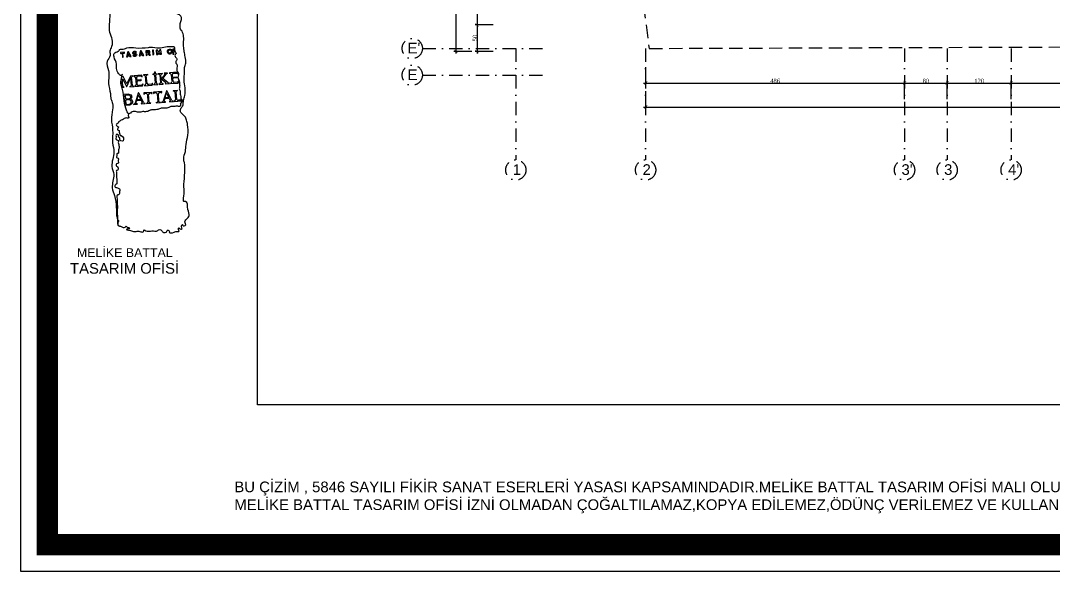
# Model space of a CAD drawing. Header units: millimetres. Extents: x -29311 to -3405, y 28913 to 42880.
# Drawn here: x -11681 to -9743, y 33829 to 34862 of the extents above; entities that cross this region are included whole.
import ezdxf

# ---------------------------------------------------------------- set-up
doc = ezdxf.new("R2010")
doc.units = ezdxf.units.MM
for name, pattern in [('( Hidden )', [0.375, 0.25, -0.125]), ('DASHDOT', [1, 0.5, -0.25, 0, -0.25]), ('DASHDOT2', [0.5, 0.25, -0.125, 0, -0.125])]:
    doc.linetypes.add(name, pattern=pattern)
for name, color, linetype in [('A-AKS', 57, 'DASHDOT'), ('A-AKS.', 57, 'DASHDOT2'), ('vaz_bina2', 161, 'Continuous'), ('Yazılar', 253, 'Continuous')]:
    doc.layers.add(name, color=color, linetype=linetype)
doc.layers.add('olcu-plan', color=7, linetype='Continuous', lineweight=20)
doc.styles.get("Standard").update_dxf_attribs({"font": 'arial.ttf'})
doc.styles.add('text1', font='arial.ttf')
doc.styles.add('YAZ-50', font='times.ttf', dxfattribs={"width": 0.9})
doc.dimstyles.new('1-50-plan', dxfattribs={"dimtxt": 8, "dimasz": 6, "dimexe": 4, "dimexo": 4, "dimgap": 0.00625, "dimtad": 1, "dimdec": 0, "dimrnd": 0.0005, "dimzin": 9, "dimdsep": 46, "dimtxsty": 'YAZ-50', "dimblk": 'ARCHTICK', "dimcen": 0.025, "dimdle": 4, "dimadec": 0, "dimazin": 0, "dimtfac": 1, "dimtdec": 0, "dimtmove": 0, "dimatfit": 3, "dimfxl": 30, "dimfxlon": 1, "dimarcsym": 0})

# ---------------------------------------------------------------- blocks, each defined once
blk = doc.blocks.new('ANTET')
at = {"color": 251, "const_width": 20, "elevation": 0}
blk.add_lwpolyline([(-18595.04, -50619.36), (-18595.04, -52600.11), (-14668.24, -52600.11), (-14668.24, -50619.36)], close=True, dxfattribs=at)
at = {"layer": 'Yazılar', "color": 0}
for p, q in [((-18522.62, -52138.49, 0), (-18526.4, -52138.66, 0)), ((-18526.4, -52138.66, 0), (-18526.4, -52139.52, 0)), ((-18526.4, -52139.52, 0), (-18524.84, -52139.43, 0)), ((-18524.84, -52139.43, 0), (-18524.62, -52143.23, 0)), ((-18524.03, -52139.41, 0), (-18522.57, -52139.34, 0)), ((-18523.86, -52143.19, 0), (-18524.03, -52139.41, 0)), ((-18522.57, -52139.34, 0), (-18522.62, -52138.49, 0)), ((-18519.41, -52138.18, 0), (-18520.88, -52142.73, 0)), ((-18518.86, -52138.16, 0), (-18519.41, -52138.18, 0)), ((-18519.36, -52140.99, 0), (-18518.93, -52139.75, 0)), ((-18518.26, -52140.95, 0), (-18519.36, -52140.99, 0)), ((-18518.93, -52139.75, 0), (-18518.26, -52140.95, 0)), ((-18516.42, -52142.47, 0), (-18518.86, -52138.16, 0)), ((-18511.87, -52138.85, 0), (-18511.42, -52138.26, 0)), ((-18507.48, -52137.28, 0), (-18508.96, -52141.83, 0)), ((-18507.95, -52141.83, 0), (-18507.64, -52140.88, 0)), ((-18507.64, -52140.88, 0), (-18506.24, -52140.81, 0)), ((-18506.92, -52137.25, 0), (-18507.48, -52137.28, 0)), ((-18507.43, -52140.09, 0), (-18507, -52138.85, 0)), ((-18506.33, -52140.05, 0), (-18507.43, -52140.09, 0)), ((-18507, -52138.85, 0), (-18506.33, -52140.05, 0)), ((-18504.5, -52141.57, 0), (-18506.92, -52137.25, 0)), ((-18506.24, -52140.81, 0), (-18505.64, -52141.64, 0)), ((-18500.09, -52137.02, 0), (-18502.56, -52137.16, 0)), ((-18502.56, -52137.16, 0), (-18502.18, -52141.43, 0)), ((-18501.54, -52137.84, 0), (-18500.44, -52137.77, 0)), ((-18501.46, -52138.93, 0), (-18501.54, -52137.84, 0)), ((-18500.29, -52138.84, 0), (-18501.46, -52138.93, 0)), ((-18501.35, -52139.85, 0), (-18500.69, -52139.78, 0)), ((-18501.23, -52141.34, 0), (-18501.35, -52139.85, 0)), ((-18500.69, -52139.78, 0), (-18499.42, -52141.31, 0)), ((-18498.25, -52141.16, 0), (-18499.44, -52139.58, 0)), ((-18495.45, -52136.5, 0), (-18496.45, -52136.55, 0)), ((-18496.45, -52136.55, 0), (-18496.06, -52140.74, 0)), ((-18496.06, -52140.74, 0), (-18495.08, -52140.64, 0)), ((-18495.08, -52140.64, 0), (-18495.45, -52136.5, 0)), ((-18491.8, -52136.3, 0), (-18492.9, -52136.36, 0)), ((-18492.9, -52136.36, 0), (-18492.54, -52140.68, 0)), ((-18492.54, -52140.68, 0), (-18491.44, -52140.57, 0)), ((-18490.37, -52138.29, 0), (-18491.8, -52136.3, 0)), ((-18491.44, -52140.57, 0), (-18491.58, -52138.8, 0)), ((-18491.58, -52138.8, 0), (-18490.48, -52140.3, 0)), ((-18490.48, -52140.3, 0), (-18489.86, -52140.25, 0)), ((-18489.46, -52136.23, 0), (-18490.37, -52138.29, 0)), ((-18489.86, -52140.25, 0), (-18489.34, -52138.61, 0)), ((-18488.41, -52136.11, 0), (-18489.46, -52136.23, 0)), ((-18489.34, -52138.61, 0), (-18489.05, -52140.32, 0)), ((-18489.05, -52140.32, 0), (-18487.95, -52140.25, 0)), ((-18487.95, -52140.25, 0), (-18488.41, -52136.11, 0)), ((-18476.6, -52135.46, 0), (-18477.33, -52135.67, 0)), ((-18477.33, -52135.67, 0), (-18477.18, -52140.16, 0)), ((-18477.18, -52140.16, 0), (-18476.34, -52140.11, 0)), ((-18475.69, -52135.39, 0), (-18476.6, -52135.46, 0)), ((-18476.42, -52136.54, 0), (-18475.62, -52136.14, 0)), ((-18476.29, -52137.04, 0), (-18476.42, -52136.54, 0)), ((-18476.34, -52140.11, 0), (-18476.23, -52138.08, 0)), ((-18475.54, -52136.93, 0), (-18476.29, -52137.04, 0)), ((-18476.23, -52138.08, 0), (-18475.33, -52137.69, 0)), ((-18524.62, -52143.23, 0), (-18523.86, -52143.19, 0)), ((-18520.88, -52142.73, 0), (-18519.88, -52142.73, 0)), ((-18519.88, -52142.73, 0), (-18519.57, -52141.78, 0)), ((-18519.57, -52141.78, 0), (-18518.17, -52141.71, 0)), ((-18518.17, -52141.71, 0), (-18517.57, -52142.54, 0)), ((-18517.57, -52142.54, 0), (-18516.42, -52142.47, 0)), ((-18513.51, -52141.33, 0), (-18514.73, -52141.43, 0)), ((-18508.96, -52141.83, 0), (-18507.95, -52141.83, 0)), ((-18505.64, -52141.64, 0), (-18504.5, -52141.57, 0)), ((-18502.18, -52141.43, 0), (-18501.23, -52141.34, 0)), ((-18499.42, -52141.31, 0), (-18498.25, -52141.16, 0)), ((-18506.69, -52159.81, 0), (-18513.78, -52160.44, 0)), ((-18513.78, -52160.44, 0), (-18513.74, -52160.96, 0)), ((-18505.85, -52161.15, 0), (-18506.69, -52159.81, 0)), ((-18500.72, -52159.4, 0), (-18504.69, -52159.74, 0)), ((-18504.69, -52159.74, 0), (-18504.66, -52160.06, 0)), ((-18500.68, -52159.76, 0), (-18500.72, -52159.4, 0)), ((-18491.95, -52158.68, 0), (-18495.92, -52159.03, 0)), ((-18495.92, -52159.03, 0), (-18495.88, -52159.46, 0)), ((-18494.54, -52160.06, 0), (-18493.88, -52167.25, 0)), ((-18492.68, -52167.17, 0), (-18493.34, -52159.96, 0)), ((-18491.9, -52159.16, 0), (-18491.95, -52158.68, 0)), ((-18486.89, -52158.35, 0), (-18490.87, -52158.69, 0)), ((-18490.87, -52158.69, 0), (-18490.82, -52159.13, 0)), ((-18489.48, -52159.73, 0), (-18488.83, -52166.91, 0)), ((-18488.25, -52162.9, 0), (-18488.53, -52159.79, 0)), ((-18484.65, -52159.29, 0), (-18487.3, -52162.6, 0)), ((-18486.85, -52158.83, 0), (-18486.89, -52158.35, 0)), ((-18486.7, -52162.96, 0), (-18483.48, -52158.88, 0)), ((-18482.39, -52157.97, 0), (-18485.24, -52158.23, 0)), ((-18485.24, -52158.23, 0), (-18485.2, -52158.66, 0)), ((-18482.34, -52158.44, 0), (-18482.39, -52157.97, 0)), ((-18473.2, -52157.13, 0), (-18480.29, -52157.76, 0)), ((-18480.29, -52157.76, 0), (-18480.25, -52158.27, 0)), ((-18478.89, -52159.39, 0), (-18478.28, -52166.04, 0)), ((-18477.46, -52161.49, 0), (-18477.63, -52159.17, 0)), ((-18476.85, -52158.23, 0), (-18473.56, -52157.92, 0)), ((-18472.36, -52158.47, 0), (-18473.2, -52157.13, 0)), ((-18472.75, -52158.68, 0), (-18472.36, -52158.47, 0)), ((-18523.89, -52161.26, 0), (-18525.08, -52161.46, 0)), ((-18524.4, -52167.84, 0), (-18524.3, -52163.81, 0)), ((-18523.88, -52170.83, 0), (-18524.4, -52167.84, 0)), ((-18524.3, -52163.81, 0), (-18520.66, -52170.42, 0)), ((-18520.26, -52168.11, 0), (-18523.89, -52161.26, 0)), ((-18520.38, -52170.42, 0), (-18516.97, -52162.81, 0)), ((-18516.85, -52160.74, 0), (-18520.26, -52168.11, 0)), ((-18516.97, -52162.81, 0), (-18516.3, -52169.57, 0)), ((-18514.96, -52160.56, 0), (-18516.85, -52160.74, 0)), ((-18515.05, -52169.54, 0), (-18515.88, -52161.78, 0)), ((-18514.9, -52160.95, 0), (-18514.96, -52160.56, 0)), ((-18512.93, -52170.06, 0), (-18512.88, -52170.57, 0)), ((-18512.88, -52170.57, 0), (-18505.78, -52170, 0)), ((-18512.38, -52162.07, 0), (-18511.77, -52168.73, 0)), ((-18510.94, -52164.17, 0), (-18511.12, -52161.85, 0)), ((-18510.57, -52168.65, 0), (-18510.76, -52165.9, 0)), ((-18510.33, -52160.91, 0), (-18507.05, -52160.61, 0)), ((-18507.37, -52164.57, 0), (-18510.02, -52164.79, 0)), ((-18509.95, -52165.18, 0), (-18507.36, -52164.96, 0)), ((-18506.28, -52169.27, 0), (-18509.62, -52169.53, 0)), ((-18506.99, -52164.11, 0), (-18507.12, -52164.12, 0)), ((-18506.88, -52165.31, 0), (-18506.99, -52164.11, 0)), ((-18506.99, -52165.32, 0), (-18506.88, -52165.31, 0)), ((-18506.23, -52161.37, 0), (-18505.85, -52161.15, 0)), ((-18505.78, -52170, 0), (-18505.18, -52168.53, 0)), ((-18505.18, -52168.53, 0), (-18505.6, -52168.38, 0)), ((-18503.81, -52169.29, 0), (-18503.77, -52169.8, 0)), ((-18503.77, -52169.8, 0), (-18496.67, -52169.23, 0)), ((-18503.32, -52160.66, 0), (-18502.65, -52167.96, 0)), ((-18501.45, -52167.88, 0), (-18502.12, -52160.55, 0)), ((-18497.16, -52168.51, 0), (-18499.75, -52168.71, 0)), ((-18496.67, -52169.23, 0), (-18496.07, -52167.76, 0)), ((-18496.07, -52167.76, 0), (-18496.48, -52167.62, 0)), ((-18495.04, -52168.58, 0), (-18495, -52169.09, 0)), ((-18495, -52169.09, 0), (-18491.29, -52168.8, 0)), ((-18491.29, -52168.8, 0), (-18491.32, -52168.28, 0)), ((-18490.01, -52168.11, 0), (-18489.96, -52168.63, 0)), ((-18489.96, -52168.63, 0), (-18486.25, -52168.33, 0)), ((-18487.86, -52162.87, 0), (-18488.25, -52162.9, 0)), ((-18488.17, -52163.77, 0), (-18487.79, -52163.74, 0)), ((-18487.88, -52166.88, 0), (-18488.17, -52163.77, 0)), ((-18487.19, -52163.91, 0), (-18483.89, -52166.78, 0)), ((-18481.94, -52166.92, 0), (-18486.7, -52162.96, 0)), ((-18486.25, -52168.33, 0), (-18486.28, -52167.82, 0)), ((-18484.29, -52167.57, 0), (-18484.24, -52168.08, 0)), ((-18484.24, -52168.08, 0), (-18480.53, -52167.79, 0)), ((-18480.53, -52167.79, 0), (-18480.56, -52167.27, 0)), ((-18479.44, -52167.37, 0), (-18479.4, -52167.88, 0)), ((-18479.4, -52167.88, 0), (-18472.3, -52167.31, 0)), ((-18477.08, -52165.97, 0), (-18477.27, -52163.21, 0)), ((-18473.88, -52161.88, 0), (-18476.53, -52162.11, 0)), ((-18476.46, -52162.5, 0), (-18473.87, -52162.27, 0)), ((-18472.79, -52166.59, 0), (-18476.14, -52166.85, 0)), ((-18473.5, -52161.42, 0), (-18473.63, -52161.44, 0)), ((-18473.51, -52162.64, 0), (-18473.39, -52162.63, 0)), ((-18473.39, -52162.63, 0), (-18473.5, -52161.42, 0)), ((-18472.3, -52167.31, 0), (-18471.7, -52165.84, 0)), ((-18471.7, -52165.84, 0), (-18472.11, -52165.7, 0)), ((-18525.04, -52171.36, 0), (-18523, -52171.25, 0)), ((-18523, -52171.05, 0), (-18523.88, -52170.83, 0)), ((-18518.6, -52177.81, 0), (-18523.5, -52178.15, 0)), ((-18523, -52171.25, 0), (-18523, -52171.05, 0)), ((-18521.36, -52182.27, 0), (-18521.6, -52178.91, 0)), ((-18520.66, -52170.42, 0), (-18520.38, -52170.42, 0)), ((-18517.54, -52170.56, 0), (-18517.53, -52170.9, 0)), ((-18517.53, -52170.9, 0), (-18513.81, -52170.69, 0)), ((-18513.81, -52170.69, 0), (-18513.83, -52170.34, 0)), ((-18509.75, -52176.86, 0), (-18512.66, -52186.18, 0)), ((-18510.99, -52183, 0), (-18509.86, -52179.35, 0)), ((-18509.16, -52179.35, 0), (-18507.41, -52182.87, 0)), ((-18504.57, -52185.76, 0), (-18509.07, -52176.78, 0)), ((-18496.85, -52176.05, 0), (-18504.61, -52176.58, 0)), ((-18504.61, -52176.58, 0), (-18504.5, -52177.67, 0)), ((-18504.5, -52177.67, 0), (-18504.06, -52177.61, 0)), ((-18501.17, -52178.06, 0), (-18500.59, -52185.4, 0)), ((-18499.39, -52185.31, 0), (-18499.98, -52178, 0)), ((-18497.22, -52177.04, 0), (-18496.77, -52177.01, 0)), ((-18496.77, -52177.01, 0), (-18496.85, -52176.05, 0)), ((-18487.68, -52175.39, 0), (-18495.45, -52175.92, 0)), ((-18495.45, -52175.92, 0), (-18495.34, -52177.01, 0)), ((-18495.34, -52177.01, 0), (-18494.89, -52176.95, 0)), ((-18492.01, -52177.4, 0), (-18491.42, -52184.74, 0)), ((-18490.23, -52184.65, 0), (-18490.81, -52177.34, 0)), ((-18488.05, -52176.38, 0), (-18487.61, -52176.35, 0)), ((-18487.61, -52176.35, 0), (-18487.68, -52175.39, 0)), ((-18483.32, -52174.95, 0), (-18486.23, -52184.27, 0)), ((-18484.56, -52181.09, 0), (-18483.43, -52177.44, 0)), ((-18482.73, -52177.43, 0), (-18480.98, -52180.96, 0)), ((-18478.14, -52183.85, 0), (-18482.64, -52174.87, 0)), ((-18472.85, -52174.19, 0), (-18476.82, -52174.53, 0)), ((-18476.82, -52174.53, 0), (-18476.79, -52174.85, 0)), ((-18475.45, -52175.45, 0), (-18474.78, -52182.75, 0)), ((-18473.58, -52182.68, 0), (-18474.25, -52175.35, 0)), ((-18472.81, -52174.55, 0), (-18472.85, -52174.19, 0)), ((-18522.15, -52188.15, 0), (-18517.2, -52187.63, 0)), ((-18521, -52187.11, 0), (-18521.27, -52183.43, 0)), ((-18514.3, -52187.07, 0), (-18514.25, -52187.53, 0)), ((-18514.25, -52187.53, 0), (-18510.54, -52187.22, 0)), ((-18511.92, -52186.02, 0), (-18511.29, -52183.96, 0)), ((-18510.58, -52186.71, 0), (-18511.41, -52186.74, 0)), ((-18511.29, -52183.96, 0), (-18510.6, -52183.75, 0)), ((-18510.22, -52183.19, 0), (-18510.99, -52183, 0)), ((-18510.6, -52183.75, 0), (-18507.58, -52183.53, 0)), ((-18510.54, -52187.22, 0), (-18510.58, -52186.71, 0)), ((-18507.74, -52183.03, 0), (-18510.22, -52183.19, 0)), ((-18507.41, -52182.87, 0), (-18507.74, -52183.03, 0)), ((-18507.58, -52183.53, 0), (-18506.98, -52183.74, 0)), ((-18506.98, -52183.74, 0), (-18506.06, -52185.58, 0)), ((-18506.46, -52186.37, 0), (-18506.92, -52186.41, 0)), ((-18506.92, -52186.41, 0), (-18506.87, -52186.92, 0)), ((-18506.87, -52186.92, 0), (-18503.16, -52186.63, 0)), ((-18503.16, -52186.63, 0), (-18503.19, -52186.11, 0)), ((-18502.04, -52186.18, 0), (-18502.01, -52186.54, 0)), ((-18502.01, -52186.54, 0), (-18498.03, -52186.24, 0)), ((-18498.03, -52186.24, 0), (-18498.06, -52185.93, 0)), ((-18492.87, -52185.52, 0), (-18492.84, -52185.88, 0)), ((-18492.84, -52185.88, 0), (-18488.87, -52185.58, 0)), ((-18488.87, -52185.58, 0), (-18488.89, -52185.27, 0)), ((-18487.87, -52185.16, 0), (-18487.82, -52185.62, 0)), ((-18487.82, -52185.62, 0), (-18484.11, -52185.31, 0)), ((-18485.5, -52184.11, 0), (-18484.86, -52182.05, 0)), ((-18484.15, -52184.8, 0), (-18484.98, -52184.83, 0)), ((-18484.86, -52182.05, 0), (-18484.17, -52181.83, 0)), ((-18483.79, -52181.28, 0), (-18484.56, -52181.09, 0)), ((-18484.17, -52181.83, 0), (-18481.15, -52181.62, 0)), ((-18484.11, -52185.31, 0), (-18484.15, -52184.8, 0)), ((-18481.31, -52181.12, 0), (-18483.79, -52181.28, 0)), ((-18480.98, -52180.96, 0), (-18481.31, -52181.12, 0)), ((-18481.15, -52181.62, 0), (-18480.55, -52181.83, 0)), ((-18480.55, -52181.83, 0), (-18479.63, -52183.67, 0)), ((-18480.03, -52184.46, 0), (-18480.49, -52184.5, 0)), ((-18480.49, -52184.5, 0), (-18480.44, -52185.01, 0)), ((-18480.44, -52185.01, 0), (-18476.73, -52184.72, 0)), ((-18476.73, -52184.72, 0), (-18476.76, -52184.2, 0)), ((-18475.94, -52184.08, 0), (-18475.89, -52184.59, 0)), ((-18475.89, -52184.59, 0), (-18469.1, -52184.05, 0)), ((-18469.29, -52183.3, 0), (-18471.87, -52183.5, 0))]:
    blk.add_line(p, q, dxfattribs=at)
at = {"layer": 'Yazılar', "elevation": 0}
for points in [[(-18620.04, -50594.36), (-18620.04, -52625.11), (-14643.24, -52625.11), (-14643.24, -50594.36)], [(-18397.88, -50768.01), (-14785.5, -50768.01), (-14785.5, -52468.87), (-18397.88, -52468.87)]]:
    blk.add_lwpolyline(points, close=True, dxfattribs=at)
at = {"layer": 'Yazılar', "color": 0}
for centre, radius, start, end in [((-18500.44, -52138.32, 0), 0.544, 285.70024, 89.83044), ((-18500.04, -52138.37, 0), 1.35, 296.31457, 92.24476), ((-18504.36, -52161.19, 0), 1.17, 26.8717, 104.72062), ((-18500.93, -52161.01, 0), 1.28, 78.75083, 159.23484), ((-18495.58, -52160.59, 0), 1.17, 26.8717, 104.72062), ((-18494.11, -52157.63, 0), 0.643, 0, 180), ((-18494.11, -52157.63, 0), 0.643, 180, 0), ((-18492.15, -52160.41, 0), 1.28, 78.75083, 159.23484), ((-18490.53, -52160.26, 0), 1.17, 26.8717, 104.72062), ((-18487.22, -52160.13, 0), 1.35, 73.96867, 165.57066), ((-18485.05, -52159.08, 0), 0.445, 331.9713, 109.80823), ((-18482.46, -52159.84, 0), 1.4, 85.2348, 136.87804), ((-18480.2, -52159.59, 0), 1.32, 8.98845, 92.45043), ((-18476.79, -52159.07, 0), 0.845, 93.57534, 186.71706), ((-18474.05, -52159.26, 0), 1.43, 24.09405, 70.17511), ((-18517.49, -52169.35, 0), 1.21, 267.73243, 349.43478), ((-18514.69, -52162.19, 0), 1.25, 99.53287, 160.76854), ((-18513.85, -52169.05, 0), 1.3, 202.14491, 271.1655), ((-18513.68, -52162.28, 0), 1.32, 8.98845, 92.45043), ((-18513.11, -52168.73, 0), 1.34, 277.54867, 0.05874), ((-18510.28, -52161.75, 0), 0.845, 93.57534, 186.71706), ((-18510.16, -52163.99, 0), 0.808, 192.71162, 279.65057), ((-18509.9, -52166.05, 0), 0.87, 92.86431, 169.90909), ((-18509.55, -52168.5, 0), 1.03, 188.142, 265.8309), ((-18507.58, -52164.16, 0), 0.459, 296.85344, 4.44593), ((-18507.38, -52165.34, 0), 0.385, 2.76731, 86.85253), ((-18507.53, -52161.95, 0), 1.43, 24.09405, 70.17511), ((-18506.98, -52168.03, 0), 1.43, 299.54409, 345.62515), ((-18503.99, -52167.96, 0), 1.34, 277.54867, 0.05874), ((-18500.05, -52167.15, 0), 1.58, 207.61568, 280.98988), ((-18497.86, -52167.27, 0), 1.43, 299.54409, 345.62515), ((-18495.22, -52167.25, 0), 1.34, 277.54867, 0.05874), ((-18491.34, -52166.92, 0), 1.36, 190.52027, 271.08195), ((-18490.06, -52166.88, 0), 1.23, 272.43916, 358.55236), ((-18486.7, -52166.7, 0), 1.2, 188.65283, 290.33132), ((-18488.06, -52161.7, 0), 1.19, 279.60773, 310.07933), ((-18487.81, -52164.93, 0), 1.19, 58.76896, 89.24057), ((-18484.28, -52167.09, 0), 0.489, 268.89689, 38.14125), ((-18480.75, -52165.13, 0), 2.15, 236.55862, 275.12826), ((-18479.62, -52166.05, 0), 1.34, 277.54867, 0.05874), ((-18476.67, -52161.31, 0), 0.808, 192.71162, 279.65057), ((-18476.42, -52163.37, 0), 0.87, 92.86431, 169.90909), ((-18476.06, -52165.82, 0), 1.03, 188.142, 265.8309), ((-18474.09, -52161.47, 0), 0.459, 296.85344, 4.44593), ((-18473.89, -52162.66, 0), 0.385, 2.76731, 86.85253), ((-18473.49, -52165.35, 0), 1.43, 299.54409, 345.62515), ((-18509.51, -52179.59, 0), 0.427, 35.09913, 145.07318), ((-18509.39, -52176.97, 0), 0.375, 29.86125, 162.64965), ((-18502.79, -52178.93, 0), 1.83, 28.12766, 133.99286), ((-18498.23, -52178.56, 0), 1.83, 56.32799, 162.19319), ((-18493.62, -52178.27, 0), 1.83, 28.12766, 133.99286), ((-18489.07, -52177.9, 0), 1.83, 56.32799, 162.19319), ((-18483.08, -52177.68, 0), 0.427, 35.09913, 145.07318), ((-18482.96, -52175.06, 0), 0.375, 29.86125, 162.64965), ((-18476.49, -52175.98, 0), 1.17, 26.8717, 104.72062), ((-18473.06, -52175.8, 0), 1.28, 78.75083, 159.23484), ((-18514.2, -52185.3, 0), 1.78, 266.95343, 330.17975), ((-18511.5, -52186.26, 0), 0.489, 151.1208, 280.36516), ((-18506.45, -52185.88, 0), 0.489, 268.89689, 38.14125), ((-18503.38, -52183.97, 0), 2.15, 236.55862, 275.12826), ((-18501.78, -52184.93, 0), 1.28, 258.07128, 338.55528), ((-18498.34, -52184.79, 0), 1.17, 206.19214, 284.04106), ((-18492.61, -52184.27, 0), 1.28, 258.07128, 338.55528), ((-18489.18, -52184.13, 0), 1.17, 206.19214, 284.04106), ((-18487.77, -52183.39, 0), 1.78, 266.95343, 330.17975), ((-18485.07, -52184.35, 0), 0.489, 151.1208, 280.36516), ((-18480.02, -52183.97, 0), 0.489, 268.89689, 38.14125), ((-18476.95, -52182.05, 0), 2.15, 236.55862, 275.12826), ((-18476.12, -52182.75, 0), 1.34, 277.54867, 0.05874), ((-18472.18, -52181.94, 0), 1.58, 207.61568, 280.98988), ((-18469.99, -52182.06, 0), 1.43, 299.54409, 304.83343)]:
    blk.add_arc(centre, radius, start, end, dxfattribs=at)
for centre, major_axis, ratio in [((-18480.18, -52137.87, 0), (0.26, -2.41), 0.888812), ((-18480.13, -52137.88, 0), (0.14, -1.64), 0.823942)]:
    blk.add_ellipse(centre, major_axis=major_axis, ratio=ratio, dxfattribs=at)
for points, knots in [([(-18535.99, -52028.91, 0), (-18533.48, -52027.35, 0), (-18527.87, -52023.78, 0), (-18517.67, -52025.21, 0), (-18508.24, -52023.61, 0), (-18498.51, -52026.7, 0), (-18488.96, -52025.33, 0), (-18482.23, -52025.91, 0), (-18476.31, -52024.86, 0), (-18478.37, -52031.61, 0), (-18472.2, -52035.52, 0), (-18472.3, -52046.38, 0), (-18469.79, -52057.28, 0), (-18471.58, -52068.99, 0), (-18473.97, -52076.61, 0), (-18475.07, -52082.99, 0), (-18470.84, -52086.99, 0), (-18474.22, -52090.25, 0), (-18473.18, -52092.99, 0), (-18472.05, -52095.47, 0), (-18473.34, -52098.45, 0), (-18474.36, -52100.95, 0), (-18473.04, -52103.19, 0), (-18469.89, -52103.27, 0), (-18468.61, -52107.18, 0), (-18469.96, -52109.9, 0), (-18470.54, -52113.21, 0), (-18470.57, -52116.38, 0), (-18468.47, -52118.74, 0), (-18467.11, -52122.03, 0), (-18466.97, -52126.86, 0), (-18467.38, -52132.5, 0), (-18466.57, -52137.86, 0), (-18465.54, -52143.07, 0), (-18464.44, -52148.24, 0), (-18466.8, -52152.8, 0), (-18465.99, -52158.24, 0), (-18467.28, -52164.6, 0), (-18465.34, -52171.75, 0), (-18465.55, -52178.29, 0), (-18467.35, -52182.84, 0), (-18467.37, -52186.42, 0), (-18467.97, -52189.51, 0), (-18470.58, -52191.77, 0), (-18469.91, -52196.12, 0), (-18465.64, -52197.82, 0), (-18464.35, -52202.4, 0), (-18462.86, -52208.13, 0), (-18462.59, -52216.05, 0), (-18465.02, -52224.16, 0), (-18465.05, -52231.84, 0), (-18467.75, -52237.35, 0), (-18465.7, -52243.92, 0), (-18465.78, -52251.68, 0), (-18467.33, -52263.34, 0), (-18466.2, -52270.33, 0), (-18467.78, -52278.88, 0), (-18462.74, -52277.8, 0), (-18464.24, -52285.98, 0), (-18460.74, -52291.2, 0), (-18463.93, -52294.48, 0), (-18465.71, -52296.33, 0), (-18466.12, -52298.45, 0), (-18463.98, -52300.67, 0), (-18468.21, -52302.01, 0), (-18468.02, -52299.02, 0), (-18469.79, -52302.2, 0), (-18467.62, -52304.45, 0), (-18470.78, -52304.33, 0), (-18471.63, -52302.51, 0), (-18472.48, -52304.94, 0), (-18470.14, -52307, 0), (-18474.41, -52306.29, 0), (-18476.6, -52307.57, 0), (-18481.23, -52308.65, 0), (-18480.06, -52305.49, 0), (-18482.96, -52305.02, 0), (-18482.81, -52307.09, 0), (-18484.91, -52307.73, 0), (-18487.24, -52307.08, 0), (-18488.07, -52304.51, 0), (-18490.56, -52304.44, 0), (-18491.74, -52306.25, 0), (-18495.11, -52306.03, 0), (-18498.42, -52305.91, 0), (-18501.52, -52306.72, 0), (-18504.63, -52304.23, 0), (-18504.4, -52306.08, 0), (-18505.5, -52307.69, 0), (-18508.39, -52306, 0), (-18511.23, -52306.38, 0), (-18513.94, -52306.52, 0), (-18516.01, -52305.84, 0), (-18518, -52305.12, 0), (-18519.47, -52305.35, 0), (-18521.31, -52304.5, 0), (-18519.5, -52303.74, 0), (-18517.55, -52304.26, 0), (-18518.6, -52302.27, 0), (-18520.18, -52303.25, 0), (-18520.73, -52300.64, 0), (-18522.77, -52303.89, 0), (-18525.56, -52301.33, 0), (-18529.58, -52301.12, 0), (-18528.9, -52297.68, 0), (-18529.21, -52295.67, 0), (-18529.63, -52293.28, 0), (-18530.33, -52291.2, 0), (-18529.78, -52287.69, 0), (-18530.65, -52281.49, 0), (-18530.99, -52273.96, 0), (-18535.74, -52264.12, 0), (-18531.07, -52254.61, 0), (-18536.11, -52243.65, 0), (-18531.28, -52233.59, 0), (-18534.61, -52222.29, 0), (-18532.93, -52212, 0), (-18535.52, -52201.69, 0), (-18534.14, -52193.66, 0), (-18533.04, -52186.8, 0), (-18535.79, -52182.25, 0), (-18535.6, -52175.65, 0), (-18538.68, -52166.85, 0), (-18535.79, -52156.8, 0), (-18540.9, -52147.46, 0), (-18535.21, -52142.41, 0), (-18536.98, -52137.19, 0), (-18533.85, -52132.68, 0), (-18534.05, -52126.16, 0), (-18537.89, -52118.07, 0), (-18535.97, -52106.21, 0), (-18537.06, -52093.91, 0), (-18537.09, -52083.62, 0), (-18536.95, -52077.44, 0), (-18535.92, -52072.87, 0), (-18539.62, -52070.62, 0), (-18538.76, -52067.1, 0), (-18538.56, -52064.25, 0), (-18539.23, -52061.94, 0), (-18539.81, -52059.66, 0), (-18539.13, -52057.3, 0), (-18538.9, -52055.27, 0), (-18539.12, -52052.79, 0), (-18539.58, -52050.84, 0), (-18539.8, -52048.55, 0), (-18539.09, -52046.64, 0), (-18540.03, -52044.62, 0), (-18538.88, -52042.39, 0), (-18540.92, -52040.64, 0), (-18542.01, -52039.54, 0), (-18541.61, -52036.67, 0), (-18539.98, -52036.53, 0), (-18538.53, -52036.35, 0), (-18539.17, -52034.54, 0), (-18538.71, -52033.01, 0), (-18539.3, -52030.79, 0), (-18537.51, -52029.79, 0), (-18536.46, -52029.14, 0), (-18535.99, -52028.91, 0)], [0, 0, 0, 0, 0.881414, 1.936383, 2.954443, 3.709645, 4.947379, 5.699414, 5.937772, 6.417387, 7.040144, 7.900896, 9.401569, 10.468242, 11.357192, 11.861116, 12.287399, 12.774481, 12.836556, 13.152515, 13.550317, 13.765992, 13.913776, 14.249954, 14.566443, 14.944251, 15.140121, 15.582304, 15.813577, 16.063877, 16.634583, 17.239381, 17.761687, 18.24688, 18.853317, 19.273726, 19.713525, 20.456569, 21.18741, 21.899033, 22.381281, 22.629331, 22.971697, 23.289416, 23.584904, 24.103549, 24.501799, 24.935182, 25.906791, 26.816319, 27.452759, 28.202159, 28.520229, 29.465063, 30.544385, 31.855135, 32.187026, 32.324574, 33.092549, 33.698199, 34.084971, 34.293946, 34.47328, 34.684831, 34.974274, 35.067715, 35.289147, 35.495874, 35.737033, 35.808593, 35.973804, 36.154282, 36.486352, 36.651609, 37.091679, 37.210773, 37.42482, 37.540704, 37.70472, 37.974344, 38.196185, 38.425369, 38.529096, 38.807935, 39.312252, 39.532264, 39.848401, 39.894212, 40.034097, 40.331047, 40.679555, 40.917913, 41.126981, 41.336004, 41.520283, 41.627194, 41.750148, 41.91749, 42.036987, 42.156143, 42.31932, 42.462502, 42.899586, 43.187305, 43.426224, 43.750185, 43.910186, 44.090938, 44.521944, 44.872048, 46.004823, 46.758728, 48.008643, 48.79577, 50.162961, 51.016604, 52.23522, 53.216359, 54.174811, 54.743182, 55.204335, 55.708284, 56.666486, 57.888545, 58.757827, 59.364356, 59.75877, 60.237093, 60.897045, 61.615856, 62.875365, 64.350964, 65.358879, 65.918997, 66.270735, 66.609962, 66.985634, 67.224024, 67.477458, 67.700398, 67.914285, 68.199665, 68.309984, 68.660088, 68.78967, 69.009963, 69.260361, 69.420373, 69.659338, 69.834449, 70.104088, 70.217456, 70.313174, 70.468922, 70.634108, 70.82651, 71.060195, 71.169402, 71.169402, 71.169402, 71.169402]), ([(-18470.23, -52188.73, 0), (-18469.95, -52188.24, 0), (-18469.57, -52187.58, 0), (-18470.76, -52186.85, 0), (-18468.61, -52186.32, 0), (-18469.83, -52184.92, 0), (-18468.59, -52183.72, 0), (-18469.85, -52182.39, 0), (-18469.63, -52180.63, 0), (-18469.58, -52179.2, 0), (-18470.56, -52177.95, 0), (-18470.53, -52176.52, 0), (-18470.18, -52174.82, 0), (-18471.26, -52173.53, 0), (-18471.05, -52171.48, 0), (-18470.6, -52169.61, 0), (-18471.21, -52167.65, 0), (-18471.05, -52166.34, 0), (-18471.32, -52164.86, 0), (-18472.15, -52163.7, 0), (-18472.76, -52161.79, 0), (-18471.94, -52160.06, 0), (-18471.87, -52157.62, 0), (-18473.31, -52156.19, 0), (-18473.57, -52153.91, 0), (-18473.16, -52152.09, 0), (-18472.98, -52149.69, 0), (-18474.66, -52148.83, 0), (-18474.47, -52147.19, 0), (-18473.66, -52146.1, 0), (-18473.45, -52144.2, 0), (-18475.16, -52142.84, 0), (-18475.4, -52140.59, 0), (-18473.72, -52139.43, 0), (-18475.48, -52138.05, 0), (-18475.6, -52136.14, 0), (-18475.78, -52134.65, 0), (-18475.9, -52132.92, 0), (-18479.67, -52133.23, 0), (-18483.9, -52132.91, 0), (-18490.92, -52135.15, 0), (-18496.24, -52133.44, 0), (-18503.42, -52134.44, 0), (-18510.72, -52134.77, 0), (-18519.61, -52133.42, 0), (-18523.88, -52136.18, 0), (-18527.25, -52135.29, 0), (-18527.54, -52136.87, 0), (-18529.35, -52138.17, 0), (-18532.92, -52138.78, 0), (-18532.43, -52144.47, 0), (-18529.85, -52147.85, 0), (-18530.07, -52151.78, 0), (-18530.18, -52154.8, 0), (-18529.14, -52157.84, 0), (-18527.15, -52159.46, 0), (-18525.59, -52160.88, 0), (-18523.81, -52157.74, 0), (-18527.35, -52167.43, 0), (-18523.69, -52172.4, 0), (-18523.1, -52184.28, 0), (-18521.7, -52190.76, 0), (-18518.67, -52197.55, 0), (-18515.36, -52193.19, 0), (-18511.35, -52194.5, 0), (-18508.03, -52194.87, 0), (-18504.97, -52193.84, 0), (-18502.29, -52194.56, 0), (-18499.63, -52193.33, 0), (-18496.56, -52192.03, 0), (-18492.66, -52192.78, 0), (-18489.02, -52190.97, 0), (-18485.49, -52190.65, 0), (-18481.95, -52191.13, 0), (-18478.9, -52188.95, 0), (-18475.79, -52189.56, 0), (-18473.14, -52188.47, 0), (-18471.04, -52189.68, 0), (-18470.31, -52188.83, 0), (-18470.23, -52188.73, 0)], [0, 0, 0, 0, 0.136607, 0.18372, 0.316518, 0.454885, 0.538674, 0.750805, 0.850707, 1.072722, 1.145551, 1.312871, 1.479434, 1.643428, 1.768318, 2.075223, 2.210746, 2.370885, 2.466397, 2.652579, 2.794984, 3.041529, 3.197357, 3.50061, 3.588901, 3.870669, 4.089084, 4.20394, 4.370451, 4.491455, 4.621089, 4.891421, 5.091267, 5.197915, 5.384339, 5.555955, 5.773419, 5.863268, 6.004284, 6.680967, 7.319736, 8.084525, 8.289657, 9.482954, 10.320241, 10.814206, 11.014804, 11.106096, 11.229897, 11.669744, 11.971428, 12.698567, 12.924713, 13.122584, 13.617847, 13.771293, 13.948421, 14.089385, 14.45794, 15.508998, 16.604924, 17.582926, 17.896708, 18.273437, 18.677356, 19.074883, 19.264398, 19.628351, 19.846012, 20.126451, 20.616899, 20.964277, 21.310683, 21.674876, 21.989443, 22.360965, 22.55573, 22.841744, 22.880309, 22.880309, 22.880309, 22.880309]), ([(-18513.51, -52141.33, 0), (-18513.41, -52141.44, 0), (-18513.13, -52141.74, 0), (-18512.43, -52141.61, 0), (-18512.07, -52140.91, 0), (-18512.88, -52140.21, 0), (-18513.93, -52140.42, 0), (-18515.09, -52139.53, 0), (-18514.79, -52137.95, 0), (-18513.4, -52137.41, 0), (-18512.17, -52137.58, 0), (-18511.63, -52138.07, 0), (-18511.42, -52138.26, 0)], [0, 0, 0, 0, 0.0451187, 0.1173415, 0.1723501, 0.2433028, 0.3739764, 0.4801856, 0.6246924, 0.7577294, 0.8891843, 0.9736103, 0.9736103, 0.9736103, 0.9736103]), ([(-18511.87, -52138.85, 0), (-18512.08, -52138.71, 0), (-18512.53, -52138.39, 0), (-18513.38, -52138.13, 0), (-18514.06, -52138.89, 0), (-18513.26, -52139.66, 0), (-18512.22, -52139.31, 0), (-18511.09, -52140.09, 0), (-18511.01, -52141.43, 0), (-18512.02, -52142.38, 0), (-18513.29, -52142.65, 0), (-18514.26, -52142.1, 0), (-18514.58, -52141.64, 0), (-18514.73, -52141.43, 0)], [0, 0, 0, 0, 0.075215, 0.168037, 0.238595, 0.300863, 0.431742, 0.538552, 0.662721, 0.777545, 0.926943, 1.018413, 1.094525, 1.094525, 1.094525, 1.094525]), ([(-18525.08, -52161.46, 0), (-18525.2, -52161.9, 0), (-18526.59, -52166.75, 0), (-18525.82, -52169.16, 0), (-18525.04, -52171.36, 0)], [14.3726589, 14.3726589, 14.3726589, 14.3726589, 14.4579398, 15.2784301, 15.2784301, 15.2784301, 15.2784301]), ([(-18523.5, -52178.15, 0), (-18523.25, -52180.14, 0), (-18522.96, -52183.75, 0), (-18522.47, -52186.81, 0), (-18522.15, -52188.15, 0)], [16.020145, 16.020145, 16.020145, 16.020145, 16.604924, 17.040544, 17.040544, 17.040544, 17.040544]), ([(-18521.6, -52178.91, 0), (-18521.34, -52178.7, 0), (-18520.42, -52178.26, 0), (-18518.76, -52178.12, 0), (-18516.98, -52179.22, 0), (-18516.82, -52181.26, 0), (-18518.39, -52182.41, 0), (-18519.86, -52182.54, 0), (-18520.95, -52182.52, 0), (-18521.3, -52182.31, 0), (-18521.36, -52182.27, 0)], [0, 0, 0, 0, 0.085547, 0.301464, 0.475292, 0.652989, 0.813559, 0.998141, 1.10075, 1.122549, 1.122549, 1.122549, 1.122549]), ([(-18518.6, -52177.81, 0), (-18517.92, -52177.93, 0), (-18516.49, -52178.19, 0), (-18515.58, -52180.22, 0), (-18516.03, -52181.86, 0), (-18516.74, -52182.35, 0), (-18517, -52182.53, 0)], [0, 0, 0, 0, 0.1985698, 0.4157345, 0.5737734, 0.6679622, 0.6679622, 0.6679622, 0.6679622]), ([(-18521, -52187.11, 0), (-18520.72, -52187.22, 0), (-18519.79, -52187.59, 0), (-18518.05, -52187.44, 0), (-18516.24, -52186.27, 0), (-18516.21, -52184.11, 0), (-18517.79, -52183.06, 0), (-18519.27, -52182.78, 0), (-18520.5, -52183.02, 0), (-18521.04, -52183.3, 0), (-18521.27, -52183.43, 0)], [0, 0, 0, 0, 0.09269, 0.296786, 0.501074, 0.679681, 0.837468, 1.023558, 1.125211, 1.205101, 1.205101, 1.205101, 1.205101]), ([(-18517, -52182.53, 0), (-18516.6, -52182.72, 0), (-18515.72, -52183.12, 0), (-18514.81, -52184.48, 0), (-18515.11, -52186.17, 0), (-18516.12, -52187.21, 0), (-18516.9, -52187.51, 0), (-18517.2, -52187.63, 0)], [0, 0, 0, 0, 0.131143, 0.2878449, 0.4517938, 0.6033194, 0.70123, 0.70123, 0.70123, 0.70123]), ([(-18469.38, -52185.38, 0), (-18468.73, -52185.14, 0), (-18468.03, -52184.7, 0), (-18467.76, -52183.36, 0), (-18467.41, -52182.39, 0), (-18466.72, -52182.13, 0)], [0.018942, 0.018942, 0.018942, 0.018942, 0.1582173, 0.2568688, 0.4230865, 0.4230865, 0.4230865, 0.4230865]), ([(-18518.6, -52196.15, 0), (-18518.8, -52196.67, 0), (-18518.95, -52197.25, 0), (-18519.62, -52198.35, 0), (-18518.28, -52199.13, 0), (-18518.75, -52200.34, 0), (-18520.08, -52200.03, 0), (-18521.11, -52200.12, 0), (-18522.41, -52200.37, 0), (-18523.69, -52201.32, 0), (-18525.41, -52202.08, 0), (-18526.93, -52202.91, 0), (-18528.3, -52203.61, 0), (-18528.41, -52205.39, 0), (-18530.3, -52205.5, 0), (-18530.56, -52207.83, 0), (-18527.34, -52208.18, 0), (-18529.2, -52210.06, 0), (-18529.17, -52211.72, 0), (-18527.16, -52211.57, 0), (-18527.83, -52213.74, 0), (-18526.91, -52214.86, 0), (-18527.06, -52216.64, 0), (-18524.06, -52216.22, 0), (-18522.18, -52221.79, 0), (-18525.93, -52221.8, 0), (-18527.56, -52220.43, 0), (-18526.59, -52218.37, 0), (-18528.69, -52217.75, 0), (-18527.65, -52215.74, 0), (-18531.26, -52214.98, 0), (-18530.11, -52218.04, 0), (-18531.54, -52220.87, 0), (-18527.41, -52220.91, 0), (-18528.73, -52222.63, 0), (-18528.19, -52224.75, 0), (-18527.17, -52227.44, 0), (-18528.34, -52230.22, 0), (-18528.09, -52231.98, 0), (-18528.38, -52233.79, 0), (-18529.46, -52233.26, 0), (-18530.2, -52234.4, 0), (-18529.54, -52235.56, 0), (-18530.38, -52237.39, 0), (-18527.49, -52237.68, 0), (-18529.04, -52240.28, 0), (-18527.72, -52243.03, 0), (-18530.36, -52242.72, 0), (-18530.45, -52244.63, 0), (-18529.85, -52245.76, 0), (-18528.73, -52245.87, 0), (-18528.68, -52247.05, 0), (-18528.68, -52248.01, 0), (-18528.74, -52249.61, 0), (-18530.55, -52249.12, 0), (-18530.02, -52251.22, 0), (-18530.02, -52252.56, 0), (-18530.05, -52254.86, 0), (-18529.83, -52257.22, 0), (-18529.99, -52259.63, 0), (-18529.45, -52262.15, 0), (-18531.51, -52262.69, 0), (-18531.93, -52265.13, 0), (-18529.18, -52265.44, 0), (-18526.68, -52266.66, 0), (-18527.46, -52269.24, 0), (-18527.09, -52271.11, 0), (-18528.33, -52272.4, 0), (-18530.17, -52271.68, 0), (-18529.07, -52277.48, 0), (-18529.61, -52280.01, 0), (-18528.83, -52284.38, 0), (-18530.06, -52288.08, 0), (-18528.89, -52291.95, 0), (-18529.59, -52294.7, 0), (-18527.91, -52296.33, 0), (-18528.64, -52298.17, 0), (-18529.33, -52300.18, 0), (-18528.21, -52300.87, 0), (-18527.41, -52301.41, 0)], [0.808284, 0.808284, 0.808284, 0.808284, 0.927871, 0.976252, 1.169738, 1.20392, 1.325319, 1.484351, 1.542912, 1.716339, 1.95222, 2.102832, 2.247709, 2.378644, 2.549728, 2.6837, 2.907527, 3.136531, 3.200346, 3.353908, 3.506872, 3.691806, 3.808919, 3.912376, 4.427848, 4.644294, 4.797024, 4.994326, 5.129405, 5.262749, 5.475775, 5.724774, 5.947032, 6.228451, 6.29946, 6.490086, 6.846294, 7.150228, 7.30264, 7.447746, 7.511624, 7.579145, 7.776013, 7.891048, 8.050279, 8.332091, 8.535431, 8.69429, 8.85619, 8.979498, 9.047953, 9.14655, 9.260852, 9.387407, 9.503365, 9.611346, 9.859748, 9.980423, 10.288341, 10.561501, 10.745784, 10.935311, 11.071084, 11.341063, 11.596603, 11.774882, 12.051566, 12.16336, 12.207826, 12.579662, 13.13446, 13.294356, 13.866166, 14.248915, 14.486556, 14.641042, 14.865755, 15.023301, 15.209682, 15.209682, 15.209682, 15.209682])]:
    blk.add_open_spline(points, degree=3, knots=knots, dxfattribs=at)
for points in [[(-18475.62, -52136.14, 0), (-18475.64, -52135.89, 0), (-18475.67, -52135.65, 0), (-18475.69, -52135.39, 0)], [(-18475.33, -52137.69, 0), (-18475.44, -52137.44, 0), (-18475.5, -52137.18, 0), (-18475.54, -52136.93, 0)], [(-18469.1, -52184.05, 0), (-18469, -52183.78, 0), (-18469.06, -52183.51, 0), (-18469.18, -52183.23, 0)]]:
    blk.add_open_spline(points, degree=3, dxfattribs=at)
at = {"layer": 'Yazılar', "color": 0, "insert": (-18573.76, -52322.17, 0), "char_height": 10, "attachment_point": 1}
blk.add_mtext_dynamic_manual_height_columns('{\\H0.83333x;  MELİKE BATTAL }\\PTASARIM OFİSİ', width=1677.6011, gutter_width=12.5, heights=[0], dxfattribs=at)
at = {"layer": 'Yazılar', "insert": (-18419.53, -52540.96, 0), "char_height": 10, "width": 1677.6011, "attachment_point": 1}
blk.add_mtext('{\\fArial|b0|i0|c162|p34;BU ÇİZİM , 5846 SAYILI FİKİR SANAT ESERLERİ YASASI KAPSAMINDADIR.MELİKE BATTAL TASARIM OFİSİ MALI OLUP , HER HAKKI SAKLIDIR.\\PMELİKE BATTAL TASARIM OFİSİ İZNİ OLMADAN ÇOĞALTILAMAZ,KOPYA EDİLEMEZ,ÖDÜNÇ VERİLEMEZ VE KULLANILAMAZ.}', dxfattribs=at)
blk = doc.blocks.new('_ArchTick')
at = {"color": 0, "linetype": 'ByBlock', "const_width": 0.15}
blk.add_lwpolyline([(-0.5, -0.5), (0.5, 0.5)], dxfattribs=at)
blk = doc.blocks.new('*D283')
at = {"layer": 'DEFPOINTS', "color": 0, "transparency": 16777216}
for p in [(-10751.7, 35374.7), (-10824.3, 34853.8), (-10751.7, 34853.8)]:
    blk.add_point(p, dxfattribs=at)
at = {"layer": 'olcu-plan', "color": 0, "lineweight": -2, "transparency": 16777216}
for p, q in [((-10794.3, 35374.7), (-10828.3, 35374.7)), ((-10824.3, 35378.7), (-10824.3, 34849.8)), ((-10794.3, 34853.8), (-10828.3, 34853.8))]:
    blk.add_line(p, q, dxfattribs=at)
at = {"layer": 'olcu-plan', "color": 0, "lineweight": -2, "transparency": 16777216, "xscale": 6, "yscale": 6, "zscale": 6}
for p, rotation in [((-10824.3, 35374.7), 90), ((-10824.3, 34853.8), 270)]:
    blk.add_blockref('_ArchTick', p, dxfattribs=dict(at, rotation=rotation))
at = {"layer": 'olcu-plan', "color": 0, "transparency": 16777216, "insert": (-10828.4, 35114.3), "char_height": 8, "attachment_point": 5, "rotation": 90, "style": 'YAZ-50'}
blk.add_mtext('521', dxfattribs=at)
blk = doc.blocks.new('*D284')
at = {"layer": 'DEFPOINTS', "color": 0, "transparency": 16777216}
for p in [(-10751.7, 34853.8), (-10824.3, 34803.8), (-10501.6, 34803.8)]:
    blk.add_point(p, dxfattribs=at)
at = {"layer": 'olcu-plan', "color": 0, "lineweight": -2, "transparency": 16777216}
for p, q in [((-10794.3, 34853.8), (-10828.3, 34853.8)), ((-10824.3, 34857.8), (-10824.3, 34799.8)), ((-10794.3, 34803.8), (-10828.3, 34803.8))]:
    blk.add_line(p, q, dxfattribs=at)
at = {"layer": 'olcu-plan', "color": 0, "lineweight": -2, "transparency": 16777216, "xscale": 6, "yscale": 6, "zscale": 6}
for p, rotation in [((-10824.3, 34853.8), 90), ((-10824.3, 34803.8), 270)]:
    blk.add_blockref('_ArchTick', p, dxfattribs=dict(at, rotation=rotation))
at = {"layer": 'olcu-plan', "color": 0, "transparency": 16777216, "insert": (-10828.4, 34828.8), "char_height": 8, "attachment_point": 5, "rotation": 90, "style": 'YAZ-50'}
blk.add_mtext('50', dxfattribs=at)
blk = doc.blocks.new('*D285')
at = {"layer": 'DEFPOINTS', "color": 0, "transparency": 16777216}
for p in [(-10751.7, 36908.8), (-10864.2, 34803.8), (-10501.6, 34803.8)]:
    blk.add_point(p, dxfattribs=at)
at = {"layer": 'olcu-plan', "color": 0, "lineweight": -2, "transparency": 16777216}
for p, q in [((-10834.2, 36908.8), (-10868.2, 36908.8)), ((-10864.2, 36912.8), (-10864.2, 34799.8)), ((-10834.2, 34803.8), (-10868.2, 34803.8))]:
    blk.add_line(p, q, dxfattribs=at)
at = {"layer": 'olcu-plan', "color": 0, "lineweight": -2, "transparency": 16777216, "xscale": 6, "yscale": 6, "zscale": 6}
for p, rotation in [((-10864.2, 36908.8), 90), ((-10864.2, 34803.8), 270)]:
    blk.add_blockref('_ArchTick', p, dxfattribs=dict(at, rotation=rotation))
at = {"layer": 'olcu-plan', "color": 0, "transparency": 16777216, "insert": (-10868.2, 35856.3), "char_height": 8, "attachment_point": 5, "rotation": 90, "style": 'YAZ-50'}
blk.add_mtext('2105', dxfattribs=at)
blk = doc.blocks.new('*D286')
at = {"layer": 'DEFPOINTS', "color": 0, "transparency": 16777216}
for p in [(-10508.1, 34795.5), (-10022.1, 34744.7), (-10022.1, 34484.3)]:
    blk.add_point(p, dxfattribs=at)
at = {"layer": 'olcu-plan', "color": 0, "lineweight": -2, "transparency": 16777216}
for p, q in [((-10508.1, 34774.7), (-10508.1, 34740.7)), ((-10022.1, 34714.7), (-10022.1, 34748.7)), ((-10512.1, 34744.7), (-10018.1, 34744.7))]:
    blk.add_line(p, q, dxfattribs=at)
at = {"layer": 'olcu-plan', "color": 0, "lineweight": -2, "transparency": 16777216, "xscale": 6, "yscale": 6, "zscale": 6, "rotation": 180}
blk.add_blockref('_ArchTick', (-10508.1, 34744.7), dxfattribs=at)
at = {"layer": 'olcu-plan', "color": 0, "lineweight": -2, "transparency": 16777216, "xscale": 6, "yscale": 6, "zscale": 6}
blk.add_blockref('_ArchTick', (-10022.1, 34744.7), dxfattribs=at)
at = {"layer": 'olcu-plan', "color": 0, "transparency": 16777216, "insert": (-10265.1, 34748.7), "char_height": 8, "attachment_point": 5, "style": 'YAZ-50'}
blk.add_mtext('486', dxfattribs=at)
blk = doc.blocks.new('*D287')
at = {"layer": 'DEFPOINTS', "color": 0, "transparency": 16777216}
for p in [(-9942.1, 34744.7), (-10022.1, 34484.3), (-9942.1, 34484.3)]:
    blk.add_point(p, dxfattribs=at)
at = {"layer": 'olcu-plan', "color": 0, "lineweight": -2, "transparency": 16777216}
for p, q in [((-10022.1, 34714.7), (-10022.1, 34748.7)), ((-9942.1, 34714.7), (-9942.1, 34748.7)), ((-10026.1, 34744.7), (-9938.1, 34744.7))]:
    blk.add_line(p, q, dxfattribs=at)
at = {"layer": 'olcu-plan', "color": 0, "lineweight": -2, "transparency": 16777216, "xscale": 6, "yscale": 6, "zscale": 6, "rotation": 180}
blk.add_blockref('_ArchTick', (-10022.1, 34744.7), dxfattribs=at)
at = {"layer": 'olcu-plan', "color": 0, "lineweight": -2, "transparency": 16777216, "xscale": 6, "yscale": 6, "zscale": 6}
blk.add_blockref('_ArchTick', (-9942.1, 34744.7), dxfattribs=at)
at = {"layer": 'olcu-plan', "color": 0, "transparency": 16777216, "insert": (-9982.1, 34748.7), "char_height": 8, "attachment_point": 5, "style": 'YAZ-50'}
blk.add_mtext('80', dxfattribs=at)
blk = doc.blocks.new('*D288')
at = {"layer": 'DEFPOINTS', "color": 0, "transparency": 16777216}
for p in [(-9822.1, 34744.7), (-9942.1, 34484.3), (-9822.1, 34489)]:
    blk.add_point(p, dxfattribs=at)
at = {"layer": 'olcu-plan', "color": 0, "lineweight": -2, "transparency": 16777216}
for p, q in [((-9942.1, 34714.7), (-9942.1, 34748.7)), ((-9822.1, 34714.7), (-9822.1, 34748.7)), ((-9946.1, 34744.7), (-9818.1, 34744.7))]:
    blk.add_line(p, q, dxfattribs=at)
at = {"layer": 'olcu-plan', "color": 0, "lineweight": -2, "transparency": 16777216, "xscale": 6, "yscale": 6, "zscale": 6, "rotation": 180}
blk.add_blockref('_ArchTick', (-9942.1, 34744.7), dxfattribs=at)
at = {"layer": 'olcu-plan', "color": 0, "lineweight": -2, "transparency": 16777216, "xscale": 6, "yscale": 6, "zscale": 6}
blk.add_blockref('_ArchTick', (-9822.1, 34744.7), dxfattribs=at)
at = {"layer": 'olcu-plan', "color": 0, "transparency": 16777216, "insert": (-9882.1, 34748.7), "char_height": 8, "attachment_point": 5, "style": 'YAZ-50'}
blk.add_mtext('120', dxfattribs=at)
blk = doc.blocks.new('*D289')
at = {"layer": 'DEFPOINTS', "color": 0, "transparency": 16777216}
for p in [(-9087.6, 34744.7), (-9087.6, 34513.6), (-9822.1, 34489)]:
    blk.add_point(p, dxfattribs=at)
at = {"layer": 'olcu-plan', "color": 0, "lineweight": -2, "transparency": 16777216}
for p, q in [((-9822.1, 34714.7), (-9822.1, 34748.7)), ((-9087.6, 34714.7), (-9087.6, 34748.7)), ((-9826.1, 34744.7), (-9083.6, 34744.7))]:
    blk.add_line(p, q, dxfattribs=at)
at = {"layer": 'olcu-plan', "color": 0, "lineweight": -2, "transparency": 16777216, "xscale": 6, "yscale": 6, "zscale": 6, "rotation": 180}
blk.add_blockref('_ArchTick', (-9822.1, 34744.7), dxfattribs=at)
at = {"layer": 'olcu-plan', "color": 0, "lineweight": -2, "transparency": 16777216, "xscale": 6, "yscale": 6, "zscale": 6}
blk.add_blockref('_ArchTick', (-9087.6, 34744.7), dxfattribs=at)
at = {"layer": 'olcu-plan', "color": 0, "transparency": 16777216, "insert": (-9454.9, 34748.8), "char_height": 8, "attachment_point": 5, "style": 'YAZ-50'}
blk.add_mtext('735', dxfattribs=at)
blk = doc.blocks.new('*D303')
at = {"layer": 'DEFPOINTS', "color": 0, "transparency": 16777216}
for p in [(-10508.1, 34795.5), (-5495.1, 34795.5), (-5495.1, 34699.7)]:
    blk.add_point(p, dxfattribs=at)
at = {"layer": 'olcu-plan', "color": 0, "lineweight": -2, "transparency": 16777216}
for p, q in [((-10508.1, 34729.7), (-10508.1, 34695.7)), ((-5495.1, 34729.7), (-5495.1, 34695.7)), ((-10512.1, 34699.7), (-5491.1, 34699.7))]:
    blk.add_line(p, q, dxfattribs=at)
at = {"layer": 'olcu-plan', "color": 0, "lineweight": -2, "transparency": 16777216, "xscale": 6, "yscale": 6, "zscale": 6, "rotation": 180}
blk.add_blockref('_ArchTick', (-10508.1, 34699.7), dxfattribs=at)
at = {"layer": 'olcu-plan', "color": 0, "lineweight": -2, "transparency": 16777216, "xscale": 6, "yscale": 6, "zscale": 6}
blk.add_blockref('_ArchTick', (-5495.1, 34699.7), dxfattribs=at)
at = {"layer": 'olcu-plan', "color": 0, "transparency": 16777216, "insert": (-8001.6, 34703.8), "char_height": 8, "attachment_point": 5, "style": 'YAZ-50'}
blk.add_mtext('5013', dxfattribs=at)
blk = doc.blocks.new('AKS')
at = {"layer": 'A-AKS.', "ltscale": 100}
for p, q in [((-175.3, 50), (50, 50)), ((0, 50), (0, -158.9)), ((243.6, 50), (243.6, -158.9)), ((729.5, 50), (729.5, -158.9)), ((809.5, 50), (809.5, -158.9)), ((929.5, 50), (929.5, -158.9)), ((-175.3, 0), (50, 0))]:
    blk.add_line(p, q, dxfattribs=at)
for centre in [(-194.3, 50), (-194.3, 0), (0, -177.9), (243.6, -177.9), (729.5, -177.9), (809.5, -177.9), (929.5, -177.9)]:
    blk.add_circle(centre, 19, dxfattribs=at)
at = {"layer": 'A-AKS.', "ltscale": 100, "char_height": 20, "width": 18.894, "attachment_point": 1, "style": 'text1'}
for s, insert in [("E'", (-203.2, 60.8)), ('E', (-203.2, 10.8)), ('1', (-5.8, -167.1)), ('2', (237.8, -167.1)), ("3'", (723.8, -167.1)), ('3', (803.8, -167.1)), ("4'", (923.8, -167.1))]:
    blk.add_mtext(s, dxfattribs=dict(at, insert=insert))

msp = doc.modelspace()

# ---------------------------------------------------------------- linework, layer by layer
at = {"layer": 'vaz_bina2', "linetype": '( Hidden )', "ltscale": 100}
msp.add_lwpolyline([(-10745.16, 36675.77), (-10501.58, 34809.57), (-5488.57, 34827.39), (-4470.79, 34831), (-4739.72, 36223.25), (-4981.51, 36705.57), (-5309.76, 36996.23), (-5666.95, 37184.85), (-6038.1, 37294.92), (-6406.89, 37344.3), (-10810.15, 37173.63)], close=True, dxfattribs=at)

# ---------------------------------------------------------------- block references
at = {"xscale": 2, "yscale": 2, "zscale": 2}
msp.add_blockref('ANTET', (25559.14, 139079.37, 0), dxfattribs=at)
at = {"layer": 'A-AKS'}
msp.add_blockref('AKS', (-10751.69, 34759.57), dxfattribs=at)

# ---------------------------------------------------------------- dimensions: what is measured, and where the dimension line sits
at = {"layer": 'olcu-plan'}
for base, p1, p2, picture, middle in [((-10864.17, 34803.85), (-10751.69, 36908.8), (-10501.58, 34803.85), '*D285', (-10868.25, 35856.32)), ((-10824.32, 34853.85), (-10751.69, 35374.66), (-10751.69, 34853.85), '*D283', (-10828.39, 35114.26)), ((-10824.32, 34803.85), (-10751.69, 34853.85), (-10501.58, 34803.85), '*D284', (-10828.39, 34828.85))]:
    dim = msp.add_linear_dim(base=base, p1=p1, p2=p2, angle=90, dimstyle='1-50-plan', dxfattribs=at)
    dim.commit()
    dim.dimension.update_dxf_attribs({"geometry": picture, "text_midpoint": middle})
for base, p1, p2, picture, middle in [((-10022.14, 34744.67), (-10508.1, 34795.51), (-10022.14, 34484.26), '*D286', (-10265.12, 34748.75)), ((-5495.1, 34699.74), (-10508.1, 34795.51), (-5495.1, 34795.51), '*D303', (-8001.6, 34703.82)), ((-9942.14, 34744.67), (-10022.14, 34484.26), (-9942.14, 34484.26), '*D287', (-9982.14, 34748.75)), ((-9822.14, 34744.67), (-9942.14, 34484.26), (-9822.14, 34489.01), '*D288', (-9882.14, 34748.75)), ((-9087.6413, 34744.6698), (-9822.1447, 34489.0086), (-9087.6413, 34513.5592), '*D289', (-9454.893, 34748.7568))]:
    dim = msp.add_linear_dim(base=base, p1=p1, p2=p2, dimstyle='1-50-plan', dxfattribs=at)
    dim.commit()
    dim.dimension.update_dxf_attribs({"geometry": picture, "text_midpoint": middle})

doc.saveas('drawing.dxf')
